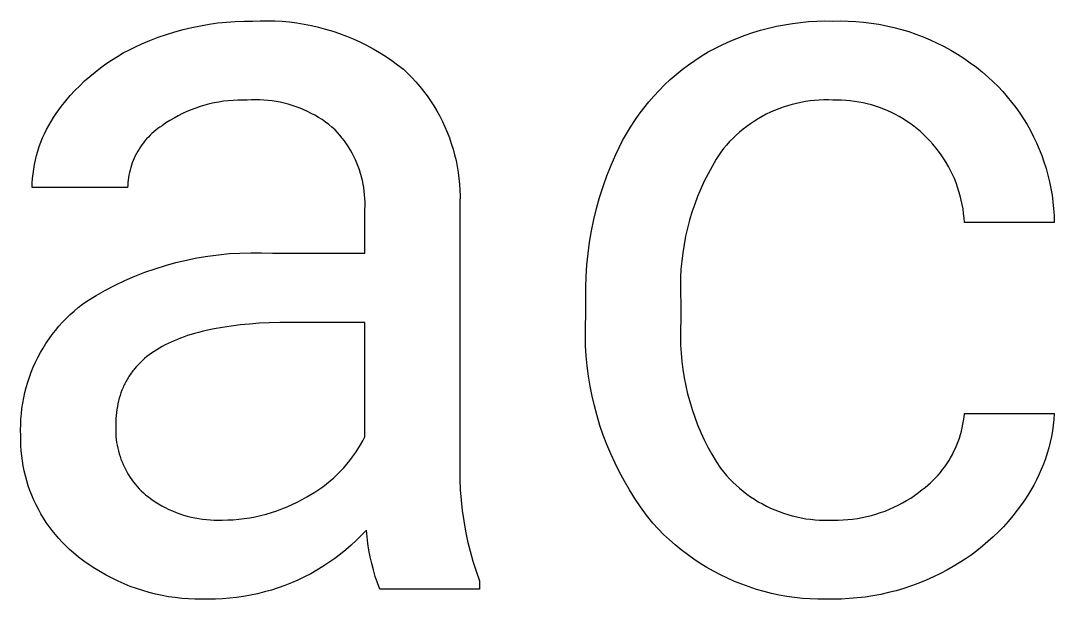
# Model space of a CAD drawing. Header units: millimetres. Extents: x -644 to 2279, y -276 to 1766.
# Drawn here: x 2187.31 to 2216.16, y -17.44 to -1.3 of the extents above; entities that cross this region are included whole.
import ezdxf

# ---------------------------------------------------------------- set-up
doc = ezdxf.new("R2010")
doc.units = ezdxf.units.MM
doc.header["$MEASUREMENT"] = 0
doc.layers.add('Domyślny', color=7, linetype='Continuous', true_color=0x000000)

msp = doc.modelspace()

# ---------------------------------------------------------------- linework, layer by layer
at = {"layer": 'Domyślny'}
for p, q in [((2192.088, -1.487), (2192.329, -1.438)), ((2192.329, -1.438), (2192.571, -1.396)), ((2192.571, -1.396), (2192.814, -1.362)), ((2192.814, -1.362), (2193.058, -1.337)), ((2193.058, -1.337), (2193.303, -1.32)), ((2193.303, -1.32), (2193.549, -1.31)), ((2193.549, -1.31), (2193.794, -1.309)), ((2193.794, -1.309), (2193.999, -1.3)), ((2193.999, -1.3), (2194.204, -1.299)), ((2194.204, -1.299), (2194.409, -1.304)), ((2194.409, -1.304), (2194.614, -1.316)), ((2194.614, -1.316), (2194.818, -1.334)), ((2194.818, -1.334), (2195.022, -1.36)), ((2195.022, -1.36), (2195.224, -1.393)), ((2195.224, -1.393), (2195.426, -1.432)), ((2195.426, -1.432), (2195.625, -1.478)), ((2208.404, -1.455), (2208.626, -1.411)), ((2208.626, -1.411), (2208.85, -1.375)), ((2208.85, -1.375), (2209.075, -1.347)), ((2209.075, -1.347), (2209.301, -1.326)), ((2209.301, -1.326), (2209.528, -1.313)), ((2209.528, -1.313), (2209.754, -1.307)), ((2209.754, -1.307), (2209.981, -1.309)), ((2209.981, -1.309), (2210.196, -1.305)), ((2210.196, -1.305), (2210.41, -1.309)), ((2210.41, -1.309), (2210.625, -1.321)), ((2210.625, -1.321), (2210.839, -1.339)), ((2210.839, -1.339), (2211.052, -1.365)), ((2211.052, -1.365), (2211.264, -1.399)), ((2211.264, -1.399), (2211.474, -1.439)), ((2211.474, -1.439), (2211.684, -1.487)), ((2191.146, -1.763), (2191.378, -1.683)), ((2191.378, -1.683), (2191.613, -1.61)), ((2191.613, -1.61), (2191.849, -1.544)), ((2191.849, -1.544), (2192.088, -1.487)), ((2195.625, -1.478), (2195.824, -1.531)), ((2195.824, -1.531), (2196.02, -1.59)), ((2196.02, -1.59), (2196.214, -1.656)), ((2196.214, -1.656), (2196.406, -1.728)), ((2196.406, -1.728), (2196.596, -1.807)), ((2207.319, -1.783), (2207.532, -1.703)), ((2207.532, -1.703), (2207.746, -1.63)), ((2207.746, -1.63), (2207.964, -1.564)), ((2207.964, -1.564), (2208.183, -1.506)), ((2208.183, -1.506), (2208.404, -1.455)), ((2211.684, -1.487), (2211.891, -1.542)), ((2211.891, -1.542), (2212.096, -1.605)), ((2212.096, -1.605), (2212.299, -1.674)), ((2212.299, -1.674), (2212.5, -1.75)), ((2190.517, -2.026), (2190.691, -1.948)), ((2190.691, -1.948), (2190.917, -1.852)), ((2190.917, -1.852), (2191.146, -1.763)), ((2196.596, -1.807), (2196.782, -1.891)), ((2196.782, -1.891), (2196.966, -1.983)), ((2196.966, -1.983), (2197.147, -2.08)), ((2206.7, -2.065), (2206.904, -1.964)), ((2206.904, -1.964), (2207.11, -1.87)), ((2207.11, -1.87), (2207.319, -1.783)), ((2212.5, -1.75), (2212.698, -1.833)), ((2212.698, -1.833), (2212.893, -1.923)), ((2212.893, -1.923), (2213.085, -2.02)), ((2189.85, -2.396), (2190.012, -2.295)), ((2190.012, -2.295), (2190.177, -2.2)), ((2190.177, -2.2), (2190.346, -2.11)), ((2190.346, -2.11), (2190.517, -2.026)), ((2197.147, -2.08), (2197.324, -2.183)), ((2197.324, -2.183), (2197.497, -2.292)), ((2197.497, -2.292), (2197.667, -2.407)), ((2206.124, -2.406), (2206.305, -2.287)), ((2206.305, -2.287), (2206.501, -2.172)), ((2206.501, -2.172), (2206.7, -2.065)), ((2213.085, -2.02), (2213.273, -2.123)), ((2213.273, -2.123), (2213.457, -2.232)), ((2213.457, -2.232), (2213.638, -2.348)), ((2189.537, -2.615), (2189.692, -2.503)), ((2189.692, -2.503), (2189.85, -2.396)), ((2197.667, -2.407), (2197.833, -2.528)), ((2197.833, -2.528), (2197.995, -2.654)), ((2205.774, -2.663), (2205.946, -2.531)), ((2205.946, -2.531), (2206.124, -2.406)), ((2213.638, -2.348), (2213.815, -2.47)), ((2213.815, -2.47), (2213.987, -2.598)), ((2189.097, -2.98), (2189.24, -2.854)), ((2189.24, -2.854), (2189.387, -2.732)), ((2189.387, -2.732), (2189.537, -2.615)), ((2197.995, -2.654), (2198.115, -2.768)), ((2198.115, -2.768), (2198.232, -2.886)), ((2205.442, -2.943), (2205.606, -2.8)), ((2205.606, -2.8), (2205.774, -2.663)), ((2213.987, -2.598), (2214.155, -2.732)), ((2214.155, -2.732), (2214.318, -2.871)), ((2214.318, -2.871), (2214.457, -3.002)), ((2188.826, -3.248), (2188.959, -3.112)), ((2188.959, -3.112), (2189.097, -2.98)), ((2198.232, -2.886), (2198.344, -3.008)), ((2198.344, -3.008), (2198.453, -3.134)), ((2198.453, -3.134), (2198.557, -3.264)), ((2205.13, -3.245), (2205.284, -3.091)), ((2205.284, -3.091), (2205.442, -2.943)), ((2214.457, -3.002), (2214.592, -3.137)), ((2214.592, -3.137), (2214.723, -3.276)), ((2188.573, -3.534), (2188.697, -3.389)), ((2188.697, -3.389), (2188.826, -3.248)), ((2198.557, -3.264), (2198.656, -3.397)), ((2198.656, -3.397), (2198.751, -3.533)), ((2204.84, -3.567), (2204.983, -3.403)), ((2204.983, -3.403), (2205.13, -3.245)), ((2214.723, -3.276), (2214.848, -3.42)), ((2214.848, -3.42), (2214.969, -3.568)), ((2188.375, -3.786), (2188.454, -3.683)), ((2188.454, -3.683), (2188.573, -3.534)), ((2192.199, -3.738), (2192.074, -3.785)), ((2192.325, -3.695), (2192.199, -3.738)), ((2192.452, -3.657), (2192.325, -3.695)), ((2192.581, -3.623), (2192.452, -3.657)), ((2192.711, -3.594), (2192.581, -3.623)), ((2192.842, -3.569), (2192.711, -3.594)), ((2192.973, -3.548), (2192.842, -3.569)), ((2193.105, -3.532), (2192.973, -3.548)), ((2193.238, -3.521), (2193.105, -3.532)), ((2193.371, -3.514), (2193.238, -3.521)), ((2193.504, -3.512), (2193.371, -3.514)), ((2193.637, -3.514), (2193.504, -3.512)), ((2193.752, -3.508), (2193.637, -3.514)), ((2193.868, -3.505), (2193.752, -3.508)), ((2193.983, -3.507), (2193.868, -3.505)), ((2194.099, -3.513), (2193.983, -3.507)), ((2194.214, -3.522), (2194.099, -3.513)), ((2194.328, -3.536), (2194.214, -3.522)), ((2194.443, -3.553), (2194.328, -3.536)), ((2194.556, -3.575), (2194.443, -3.553)), ((2194.669, -3.6), (2194.556, -3.575)), ((2194.78, -3.629), (2194.669, -3.6)), ((2194.891, -3.662), (2194.78, -3.629)), ((2195, -3.699), (2194.891, -3.662)), ((2195.109, -3.74), (2195, -3.699)), ((2195.215, -3.784), (2195.109, -3.74)), ((2198.751, -3.533), (2198.841, -3.672)), ((2198.841, -3.672), (2198.926, -3.815)), ((2204.572, -3.909), (2204.703, -3.736)), ((2204.703, -3.736), (2204.84, -3.567)), ((2208.593, -3.711), (2208.473, -3.755)), ((2208.715, -3.671), (2208.593, -3.711)), ((2208.839, -3.636), (2208.715, -3.671)), ((2208.963, -3.605), (2208.839, -3.636)), ((2209.088, -3.578), (2208.963, -3.605)), ((2209.215, -3.556), (2209.088, -3.578)), ((2209.342, -3.538), (2209.215, -3.556)), ((2209.469, -3.525), (2209.342, -3.538)), ((2209.597, -3.515), (2209.469, -3.525)), ((2209.725, -3.511), (2209.597, -3.515)), ((2209.853, -3.51), (2209.725, -3.511)), ((2209.981, -3.514), (2209.853, -3.51)), ((2210.102, -3.513), (2209.981, -3.514)), ((2210.223, -3.516), (2210.102, -3.513)), ((2210.343, -3.523), (2210.223, -3.516)), ((2210.463, -3.534), (2210.343, -3.523)), ((2210.583, -3.549), (2210.463, -3.534)), ((2210.702, -3.568), (2210.583, -3.549)), ((2210.821, -3.591), (2210.702, -3.568)), ((2210.938, -3.619), (2210.821, -3.591)), ((2211.055, -3.65), (2210.938, -3.619)), ((2211.171, -3.685), (2211.055, -3.65)), ((2211.285, -3.724), (2211.171, -3.685)), ((2211.398, -3.767), (2211.285, -3.724)), ((2214.969, -3.568), (2215.084, -3.72)), ((2215.084, -3.72), (2215.194, -3.876)), ((2188.159, -4.109), (2188.227, -3.999)), ((2188.227, -3.999), (2188.299, -3.891)), ((2188.299, -3.891), (2188.375, -3.786)), ((2191.594, -4.014), (2191.479, -4.082)), ((2191.711, -3.951), (2191.594, -4.014)), ((2191.83, -3.891), (2191.711, -3.951)), ((2191.951, -3.836), (2191.83, -3.891)), ((2192.074, -3.785), (2191.951, -3.836)), ((2195.32, -3.833), (2195.215, -3.784)), ((2195.423, -3.884), (2195.32, -3.833)), ((2195.525, -3.939), (2195.423, -3.884)), ((2195.624, -3.998), (2195.525, -3.939)), ((2195.722, -4.06), (2195.624, -3.998)), ((2198.926, -3.815), (2199.006, -3.96)), ((2199.006, -3.96), (2199.082, -4.108)), ((2204.448, -4.086), (2204.572, -3.909)), ((2207.897, -4.034), (2207.788, -4.101)), ((2208.008, -3.97), (2207.897, -4.034)), ((2208.121, -3.91), (2208.008, -3.97)), ((2208.237, -3.854), (2208.121, -3.91)), ((2208.354, -3.802), (2208.237, -3.854)), ((2208.473, -3.755), (2208.354, -3.802)), ((2211.509, -3.813), (2211.398, -3.767)), ((2211.619, -3.864), (2211.509, -3.813)), ((2211.727, -3.918), (2211.619, -3.864)), ((2211.833, -3.975), (2211.727, -3.918)), ((2211.937, -4.037), (2211.833, -3.975)), ((2212.038, -4.101), (2211.937, -4.037)), ((2215.194, -3.876), (2215.299, -4.036)), ((2215.299, -4.036), (2215.398, -4.199)), ((2188.034, -4.336), (2188.094, -4.221)), ((2188.094, -4.221), (2188.159, -4.109)), ((2191.141, -4.309), (2191.085, -4.353)), ((2191.198, -4.268), (2191.141, -4.309)), ((2191.257, -4.228), (2191.198, -4.268)), ((2191.367, -4.153), (2191.257, -4.228)), ((2191.479, -4.082), (2191.367, -4.153)), ((2195.817, -4.126), (2195.722, -4.06)), ((2195.91, -4.194), (2195.817, -4.126)), ((2196, -4.266), (2195.91, -4.194)), ((2196.088, -4.341), (2196, -4.266)), ((2199.082, -4.108), (2199.152, -4.259)), ((2199.152, -4.259), (2199.217, -4.411)), ((2204.216, -4.453), (2204.329, -4.268)), ((2204.329, -4.268), (2204.448, -4.086)), ((2207.476, -4.326), (2207.377, -4.408)), ((2207.577, -4.248), (2207.476, -4.326)), ((2207.681, -4.173), (2207.577, -4.248)), ((2207.788, -4.101), (2207.681, -4.173)), ((2212.138, -4.17), (2212.038, -4.101)), ((2212.235, -4.241), (2212.138, -4.17)), ((2212.33, -4.316), (2212.235, -4.241)), ((2212.422, -4.394), (2212.33, -4.316)), ((2215.398, -4.199), (2215.492, -4.366)), ((2187.876, -4.691), (2187.925, -4.571)), ((2187.925, -4.571), (2187.977, -4.452)), ((2187.977, -4.452), (2188.034, -4.336)), ((2190.827, -4.597), (2190.781, -4.651)), ((2190.876, -4.545), (2190.827, -4.597)), ((2190.925, -4.494), (2190.876, -4.545)), ((2190.977, -4.445), (2190.925, -4.494)), ((2191.03, -4.398), (2190.977, -4.445)), ((2191.085, -4.353), (2191.03, -4.398)), ((2196.157, -4.416), (2196.088, -4.341)), ((2196.224, -4.493), (2196.157, -4.416)), ((2196.288, -4.572), (2196.224, -4.493)), ((2196.349, -4.653), (2196.288, -4.572)), ((2199.217, -4.411), (2199.277, -4.566)), ((2199.277, -4.566), (2199.331, -4.723)), ((2204.11, -4.643), (2204.216, -4.453)), ((2207.189, -4.582), (2207.099, -4.673)), ((2207.281, -4.493), (2207.189, -4.582)), ((2207.377, -4.408), (2207.281, -4.493)), ((2212.512, -4.475), (2212.422, -4.394)), ((2212.602, -4.563), (2212.512, -4.475)), ((2212.69, -4.653), (2212.602, -4.563)), ((2215.492, -4.366), (2215.579, -4.535)), ((2215.579, -4.535), (2215.661, -4.708)), ((2187.792, -4.936), (2187.832, -4.813)), ((2187.832, -4.813), (2187.876, -4.691)), ((2190.615, -4.881), (2190.579, -4.942)), ((2190.654, -4.821), (2190.615, -4.881)), ((2190.694, -4.763), (2190.654, -4.821)), ((2190.737, -4.706), (2190.694, -4.763)), ((2190.781, -4.651), (2190.737, -4.706)), ((2196.407, -4.736), (2196.349, -4.653)), ((2196.463, -4.821), (2196.407, -4.736)), ((2196.516, -4.908), (2196.463, -4.821)), ((2199.331, -4.723), (2199.38, -4.881)), ((2199.38, -4.881), (2199.424, -5.042)), ((2203.918, -5.032), (2204.011, -4.835)), ((2204.011, -4.835), (2204.11, -4.643)), ((2206.93, -4.865), (2206.85, -4.966)), ((2207.013, -4.768), (2206.93, -4.865)), ((2207.099, -4.673), (2207.013, -4.768)), ((2212.774, -4.747), (2212.69, -4.653)), ((2212.855, -4.844), (2212.774, -4.747)), ((2212.932, -4.943), (2212.855, -4.844)), ((2215.661, -4.708), (2215.737, -4.883)), ((2215.737, -4.883), (2215.807, -5.061)), ((2187.698, -5.313), (2187.725, -5.186)), ((2187.725, -5.186), (2187.757, -5.061)), ((2187.757, -5.061), (2187.792, -4.936)), ((2190.481, -5.131), (2190.453, -5.196)), ((2190.512, -5.067), (2190.481, -5.131)), ((2190.544, -5.004), (2190.512, -5.067)), ((2190.579, -4.942), (2190.544, -5.004)), ((2196.565, -4.997), (2196.516, -4.908)), ((2196.612, -5.087), (2196.565, -4.997)), ((2196.655, -5.179), (2196.612, -5.087)), ((2196.696, -5.272), (2196.655, -5.179)), ((2199.424, -5.042), (2199.462, -5.203)), ((2203.791, -5.325), (2203.918, -5.032)), ((2206.725, -5.162), (2206.607, -5.363)), ((2206.85, -4.966), (2206.725, -5.162)), ((2213.006, -5.045), (2212.932, -4.943)), ((2213.076, -5.15), (2213.006, -5.045)), ((2213.143, -5.257), (2213.076, -5.15)), ((2215.807, -5.061), (2215.871, -5.241)), ((2187.658, -5.569), (2187.676, -5.441)), ((2187.676, -5.441), (2187.698, -5.313)), ((2190.364, -5.465), (2190.347, -5.534)), ((2190.383, -5.397), (2190.364, -5.465)), ((2190.404, -5.329), (2190.383, -5.397)), ((2190.428, -5.262), (2190.404, -5.329)), ((2190.453, -5.196), (2190.428, -5.262)), ((2196.733, -5.367), (2196.696, -5.272)), ((2196.767, -5.463), (2196.733, -5.367)), ((2196.798, -5.559), (2196.767, -5.463)), ((2199.462, -5.203), (2199.495, -5.366)), ((2199.495, -5.366), (2199.522, -5.53)), ((2203.674, -5.623), (2203.791, -5.325)), ((2206.607, -5.363), (2206.496, -5.567)), ((2213.206, -5.366), (2213.143, -5.257)), ((2213.265, -5.477), (2213.206, -5.366)), ((2213.32, -5.591), (2213.265, -5.477)), ((2215.871, -5.241), (2215.929, -5.423)), ((2215.929, -5.423), (2215.98, -5.607)), ((2187.635, -5.827), (2187.644, -5.698)), ((2187.644, -5.698), (2187.658, -5.569)), ((2190.311, -5.744), (2190.304, -5.815)), ((2190.321, -5.674), (2190.311, -5.744)), ((2190.333, -5.604), (2190.321, -5.674)), ((2190.347, -5.534), (2190.333, -5.604)), ((2196.825, -5.657), (2196.798, -5.559)), ((2196.849, -5.756), (2196.825, -5.657)), ((2196.87, -5.856), (2196.849, -5.756)), ((2199.522, -5.53), (2199.543, -5.694)), ((2199.543, -5.694), (2199.559, -5.86)), ((2203.567, -5.924), (2203.674, -5.623)), ((2206.496, -5.567), (2206.392, -5.775)), ((2213.371, -5.706), (2213.32, -5.591)), ((2213.418, -5.823), (2213.371, -5.706)), ((2215.98, -5.607), (2216.025, -5.792)), ((2187.63, -5.957), (2187.635, -5.827)), ((2190.297, -5.957), (2187.63, -5.957)), ((2190.299, -5.886), (2190.297, -5.957)), ((2190.304, -5.815), (2190.299, -5.886)), ((2196.887, -5.956), (2196.87, -5.856)), ((2196.901, -6.057), (2196.887, -5.956)), ((2196.912, -6.158), (2196.901, -6.057)), ((2199.559, -5.86), (2199.569, -6.025)), ((2199.569, -6.025), (2199.574, -6.191)), ((2203.471, -6.23), (2203.567, -5.924)), ((2206.295, -5.987), (2206.205, -6.202)), ((2206.392, -5.775), (2206.295, -5.987)), ((2213.461, -5.941), (2213.418, -5.823)), ((2213.499, -6.061), (2213.461, -5.941)), ((2216.025, -5.792), (2216.064, -5.979)), ((2216.064, -5.979), (2216.096, -6.167)), ((2196.919, -6.259), (2196.912, -6.158)), ((2196.922, -6.361), (2196.919, -6.259)), ((2199.574, -6.191), (2199.573, -6.357)), ((2203.385, -6.538), (2203.471, -6.23)), ((2206.205, -6.202), (2206.123, -6.419)), ((2213.534, -6.182), (2213.499, -6.061)), ((2213.564, -6.305), (2213.534, -6.182)), ((2213.59, -6.428), (2213.564, -6.305)), ((2216.096, -6.167), (2216.122, -6.357)), ((2196.919, -6.564), (2196.923, -6.462)), ((2196.919, -7.787), (2196.919, -6.564)), ((2196.923, -6.462), (2196.922, -6.361)), ((2199.573, -6.357), (2199.573, -13.52)), ((2203.31, -6.848), (2203.385, -6.538)), ((2206.123, -6.419), (2206.048, -6.64)), ((2213.612, -6.552), (2213.59, -6.428)), ((2213.629, -6.677), (2213.612, -6.552)), ((2216.122, -6.357), (2216.141, -6.547)), ((2216.141, -6.547), (2216.154, -6.737)), ((2203.246, -7.162), (2203.31, -6.848)), ((2205.981, -6.862), (2205.921, -7.087)), ((2206.048, -6.64), (2205.981, -6.862)), ((2213.642, -6.802), (2213.629, -6.677)), ((2213.651, -6.928), (2213.642, -6.802)), ((2216.154, -6.737), (2216.16, -6.928)), ((2203.192, -7.477), (2203.246, -7.162)), ((2205.921, -7.087), (2205.87, -7.314)), ((2216.16, -6.928), (2213.651, -6.928)), ((2203.149, -7.794), (2203.192, -7.477)), ((2205.87, -7.314), (2205.826, -7.543)), ((2193.132, -7.798), (2193.433, -7.78)), ((2193.433, -7.78), (2193.735, -7.772)), ((2193.735, -7.772), (2194.037, -7.774)), ((2194.037, -7.774), (2194.339, -7.787)), ((2194.339, -7.787), (2196.919, -7.787)), ((2205.789, -7.773), (2205.761, -8.004)), ((2205.826, -7.543), (2205.789, -7.773)), ((2191.352, -8.127), (2191.643, -8.047)), ((2191.643, -8.047), (2191.937, -7.976)), ((2191.937, -7.976), (2192.233, -7.916)), ((2192.233, -7.916), (2192.531, -7.867)), ((2192.531, -7.867), (2192.831, -7.827)), ((2192.831, -7.827), (2193.132, -7.798)), ((2203.116, -8.112), (2203.149, -7.794)), ((2205.761, -8.004), (2205.741, -8.235)), ((2190.497, -8.428), (2190.779, -8.318)), ((2190.779, -8.318), (2191.064, -8.218)), ((2191.064, -8.218), (2191.352, -8.127)), ((2203.095, -8.431), (2203.116, -8.112)), ((2205.741, -8.235), (2205.728, -8.468)), ((2189.947, -8.677), (2190.22, -8.548)), ((2190.22, -8.548), (2190.497, -8.428)), ((2203.085, -8.751), (2203.095, -8.431)), ((2205.728, -8.468), (2205.724, -8.7)), ((2189.415, -8.964), (2189.679, -8.816)), ((2189.679, -8.816), (2189.947, -8.677)), ((2203.085, -9.071), (2203.085, -8.751)), ((2205.724, -8.7), (2205.727, -8.933)), ((2205.727, -8.933), (2205.739, -9.166)), ((2188.918, -9.303), (2189.036, -9.21)), ((2189.036, -9.21), (2189.157, -9.121)), ((2189.157, -9.121), (2189.415, -8.964)), ((2203.085, -9.517), (2203.085, -9.071)), ((2205.739, -9.166), (2205.739, -9.665)), ((2188.584, -9.605), (2188.692, -9.5)), ((2188.692, -9.5), (2188.804, -9.4)), ((2188.804, -9.4), (2188.918, -9.303)), ((2203.074, -9.8), (2203.085, -9.517)), ((2188.38, -9.824), (2188.48, -9.713)), ((2188.48, -9.713), (2188.584, -9.605)), ((2193.437, -9.787), (2193.185, -9.817)), ((2193.699, -9.762), (2193.437, -9.787)), ((2193.97, -9.742), (2193.699, -9.762)), ((2194.251, -9.728), (2193.97, -9.742)), ((2194.541, -9.72), (2194.251, -9.728)), ((2194.841, -9.717), (2194.541, -9.72)), ((2196.919, -9.717), (2194.841, -9.717)), ((2196.919, -12.904), (2196.919, -9.717)), ((2203.072, -10.083), (2203.074, -9.8)), ((2205.739, -9.665), (2205.728, -9.893)), ((2188.103, -10.179), (2188.191, -10.058)), ((2188.191, -10.058), (2188.283, -9.939)), ((2188.283, -9.939), (2188.38, -9.824)), ((2191.967, -10.086), (2191.871, -10.119)), ((2192.066, -10.055), (2191.967, -10.086)), ((2192.167, -10.025), (2192.066, -10.055)), ((2192.271, -9.996), (2192.167, -10.025)), ((2192.377, -9.969), (2192.271, -9.996)), ((2192.485, -9.943), (2192.377, -9.969)), ((2192.709, -9.896), (2192.485, -9.943)), ((2192.942, -9.854), (2192.709, -9.896)), ((2193.185, -9.817), (2192.942, -9.854)), ((2203.08, -10.366), (2203.072, -10.083)), ((2205.728, -9.893), (2205.725, -10.122)), ((2187.939, -10.431), (2188.019, -10.303)), ((2188.019, -10.303), (2188.103, -10.179)), ((2191.343, -10.345), (2191.263, -10.387)), ((2191.425, -10.304), (2191.343, -10.345)), ((2191.509, -10.264), (2191.425, -10.304)), ((2191.596, -10.226), (2191.509, -10.264)), ((2191.685, -10.189), (2191.596, -10.226)), ((2191.777, -10.153), (2191.685, -10.189)), ((2191.871, -10.119), (2191.777, -10.153)), ((2203.097, -10.649), (2203.08, -10.366)), ((2205.725, -10.122), (2205.73, -10.35)), ((2205.73, -10.35), (2205.743, -10.578)), ((2187.793, -10.693), (2187.864, -10.56)), ((2187.864, -10.56), (2187.939, -10.431)), ((2190.835, -10.672), (2190.772, -10.724)), ((2190.9, -10.621), (2190.835, -10.672)), ((2190.968, -10.572), (2190.9, -10.621)), ((2191.038, -10.524), (2190.968, -10.572)), ((2191.111, -10.477), (2191.038, -10.524)), ((2191.186, -10.431), (2191.111, -10.477)), ((2191.263, -10.387), (2191.186, -10.431)), ((2203.124, -10.931), (2203.097, -10.649)), ((2205.743, -10.578), (2205.764, -10.806)), ((2187.665, -10.964), (2187.727, -10.827)), ((2187.727, -10.827), (2187.793, -10.693)), ((2190.543, -10.948), (2190.492, -11.007)), ((2190.597, -10.89), (2190.543, -10.948)), ((2190.653, -10.833), (2190.597, -10.89)), ((2190.711, -10.778), (2190.653, -10.833)), ((2190.772, -10.724), (2190.711, -10.778)), ((2203.16, -11.212), (2203.124, -10.931)), ((2205.764, -10.806), (2205.792, -11.033)), ((2187.509, -11.387), (2187.556, -11.244)), ((2187.556, -11.244), (2187.608, -11.103)), ((2187.608, -11.103), (2187.665, -10.964)), ((2190.332, -11.226), (2190.311, -11.258)), ((2190.353, -11.193), (2190.332, -11.226)), ((2190.374, -11.161), (2190.353, -11.193)), ((2190.397, -11.13), (2190.374, -11.161)), ((2190.42, -11.099), (2190.397, -11.13)), ((2190.443, -11.068), (2190.42, -11.099)), ((2190.467, -11.037), (2190.443, -11.068)), ((2190.492, -11.007), (2190.467, -11.037)), ((2203.206, -11.492), (2203.16, -11.212)), ((2205.792, -11.033), (2205.828, -11.258)), ((2187.43, -11.676), (2187.467, -11.531)), ((2187.467, -11.531), (2187.509, -11.387)), ((2190.168, -11.532), (2190.153, -11.567)), ((2190.184, -11.496), (2190.168, -11.532)), ((2190.2, -11.461), (2190.184, -11.496)), ((2190.217, -11.427), (2190.2, -11.461)), ((2190.235, -11.392), (2190.217, -11.427)), ((2190.253, -11.358), (2190.235, -11.392)), ((2190.272, -11.325), (2190.253, -11.358)), ((2190.291, -11.291), (2190.272, -11.325)), ((2190.311, -11.258), (2190.291, -11.291)), ((2203.26, -11.77), (2203.206, -11.492)), ((2205.828, -11.258), (2205.872, -11.483)), ((2205.872, -11.483), (2205.924, -11.705)), ((2187.371, -11.97), (2187.398, -11.823)), ((2187.398, -11.823), (2187.43, -11.676)), ((2190.064, -11.828), (2190.043, -11.905)), ((2190.086, -11.752), (2190.064, -11.828)), ((2190.111, -11.677), (2190.086, -11.752)), ((2190.138, -11.604), (2190.111, -11.677)), ((2190.153, -11.567), (2190.138, -11.604)), ((2203.325, -12.046), (2203.26, -11.77)), ((2205.924, -11.705), (2205.983, -11.926)), ((2187.349, -12.119), (2187.371, -11.97)), ((2190.01, -12.064), (2189.997, -12.146)), ((2190.025, -11.984), (2190.01, -12.064)), ((2190.043, -11.905), (2190.025, -11.984)), ((2203.398, -12.319), (2203.325, -12.046)), ((2205.983, -11.926), (2206.05, -12.144)), ((2187.32, -12.418), (2187.332, -12.268)), ((2187.332, -12.268), (2187.349, -12.119)), ((2189.972, -12.399), (2189.968, -12.486)), ((2189.978, -12.313), (2189.972, -12.399)), ((2189.986, -12.229), (2189.978, -12.313)), ((2189.997, -12.146), (2189.986, -12.229)), ((2203.48, -12.59), (2203.398, -12.319)), ((2206.05, -12.144), (2206.124, -12.361)), ((2206.124, -12.361), (2206.205, -12.574)), ((2213.627, -12.459), (2213.641, -12.36)), ((2213.641, -12.36), (2213.651, -12.26)), ((2213.651, -12.26), (2216.16, -12.26)), ((2216.16, -12.26), (2216.147, -12.421)), ((2187.312, -12.718), (2187.314, -12.568)), ((2187.314, -12.568), (2187.32, -12.418)), ((2189.967, -12.575), (2189.964, -12.656)), ((2189.964, -12.656), (2189.964, -12.738)), ((2189.968, -12.486), (2189.967, -12.575)), ((2203.572, -12.859), (2203.48, -12.59)), ((2206.205, -12.574), (2206.294, -12.785)), ((2213.567, -12.752), (2213.59, -12.655)), ((2213.59, -12.655), (2213.61, -12.557)), ((2213.61, -12.557), (2213.627, -12.459)), ((2216.129, -12.581), (2216.106, -12.74)), ((2216.147, -12.421), (2216.129, -12.581)), ((2187.316, -12.868), (2187.312, -12.718)), ((2187.315, -13.01), (2187.316, -12.868)), ((2189.964, -12.738), (2189.967, -12.819)), ((2189.967, -12.819), (2189.972, -12.9)), ((2189.972, -12.9), (2189.98, -12.981)), ((2189.98, -12.981), (2189.991, -13.062)), ((2196.858, -13.021), (2196.919, -12.904)), ((2203.672, -13.124), (2203.572, -12.859)), ((2206.294, -12.785), (2206.39, -12.992)), ((2213.477, -13.038), (2213.51, -12.944)), ((2213.51, -12.944), (2213.54, -12.848)), ((2213.54, -12.848), (2213.567, -12.752)), ((2216.077, -12.898), (2216.043, -13.055)), ((2216.106, -12.74), (2216.077, -12.898)), ((2187.319, -13.153), (2187.315, -13.01)), ((2187.328, -13.296), (2187.319, -13.153)), ((2189.991, -13.062), (2190.005, -13.142)), ((2190.005, -13.142), (2190.021, -13.222)), ((2190.021, -13.222), (2190.04, -13.301)), ((2196.653, -13.358), (2196.725, -13.248)), ((2196.725, -13.248), (2196.794, -13.136)), ((2196.794, -13.136), (2196.858, -13.021)), ((2203.782, -13.385), (2203.672, -13.124)), ((2206.39, -12.992), (2206.493, -13.196)), ((2206.493, -13.196), (2206.602, -13.396)), ((2213.359, -13.313), (2213.402, -13.223)), ((2213.402, -13.223), (2213.441, -13.131)), ((2213.441, -13.131), (2213.477, -13.038)), ((2216.004, -13.211), (2215.96, -13.366)), ((2216.043, -13.055), (2216.004, -13.211)), ((2187.342, -13.438), (2187.328, -13.296)), ((2187.36, -13.579), (2187.342, -13.438)), ((2190.04, -13.301), (2190.061, -13.379)), ((2190.061, -13.379), (2190.086, -13.457)), ((2190.086, -13.457), (2190.112, -13.534)), ((2190.112, -13.534), (2190.142, -13.609)), ((2196.497, -13.57), (2196.577, -13.466)), ((2196.577, -13.466), (2196.653, -13.358)), ((2199.573, -13.52), (2199.566, -13.81)), ((2203.9, -13.643), (2203.782, -13.385)), ((2206.602, -13.396), (2206.719, -13.593)), ((2213.214, -13.576), (2213.265, -13.49)), ((2213.265, -13.49), (2213.314, -13.402)), ((2213.314, -13.402), (2213.359, -13.313)), ((2215.91, -13.519), (2215.855, -13.67)), ((2215.96, -13.366), (2215.91, -13.519)), ((2187.384, -13.72), (2187.36, -13.579)), ((2187.412, -13.86), (2187.384, -13.72)), ((2190.142, -13.609), (2190.174, -13.684)), ((2190.174, -13.684), (2190.208, -13.758)), ((2190.208, -13.758), (2190.245, -13.831)), ((2190.245, -13.831), (2190.284, -13.902)), ((2196.238, -13.868), (2196.328, -13.772)), ((2196.328, -13.772), (2196.414, -13.672)), ((2196.414, -13.672), (2196.497, -13.57)), ((2199.566, -13.81), (2199.569, -14.099)), ((2204.026, -13.896), (2203.9, -13.643)), ((2206.719, -13.593), (2206.842, -13.785)), ((2206.842, -13.785), (2206.923, -13.886)), ((2212.981, -13.9), (2213.043, -13.822)), ((2213.043, -13.822), (2213.103, -13.742)), ((2213.103, -13.742), (2213.16, -13.659)), ((2213.16, -13.659), (2213.214, -13.576)), ((2215.796, -13.819), (2215.731, -13.967)), ((2215.855, -13.67), (2215.796, -13.819)), ((2187.445, -13.999), (2187.412, -13.86)), ((2187.483, -14.136), (2187.445, -13.999)), ((2190.284, -13.902), (2190.326, -13.972)), ((2190.326, -13.972), (2190.37, -14.04)), ((2190.37, -14.04), (2190.416, -14.107)), ((2190.416, -14.107), (2190.464, -14.172)), ((2195.95, -14.138), (2196.049, -14.051)), ((2196.049, -14.051), (2196.145, -13.961)), ((2196.145, -13.961), (2196.238, -13.868)), ((2199.569, -14.099), (2199.581, -14.389)), ((2204.161, -14.145), (2204.026, -13.896)), ((2206.923, -13.886), (2207.007, -13.984)), ((2207.007, -13.984), (2207.094, -14.078)), ((2207.094, -14.078), (2207.185, -14.17)), ((2212.706, -14.19), (2212.779, -14.121)), ((2212.779, -14.121), (2212.848, -14.049)), ((2212.848, -14.049), (2212.916, -13.976)), ((2212.916, -13.976), (2212.981, -13.9)), ((2215.661, -14.112), (2215.587, -14.254)), ((2215.731, -13.967), (2215.661, -14.112)), ((2187.525, -14.273), (2187.483, -14.136)), ((2187.572, -14.407), (2187.525, -14.273)), ((2187.624, -14.54), (2187.572, -14.407)), ((2190.464, -14.172), (2190.515, -14.236)), ((2190.515, -14.236), (2190.568, -14.298)), ((2190.568, -14.298), (2190.622, -14.358)), ((2190.622, -14.358), (2190.679, -14.417)), ((2190.679, -14.417), (2190.738, -14.473)), ((2195.526, -14.45), (2195.636, -14.378)), ((2195.636, -14.378), (2195.743, -14.301)), ((2195.743, -14.301), (2195.848, -14.221)), ((2195.848, -14.221), (2195.95, -14.138)), ((2199.581, -14.389), (2199.603, -14.677)), ((2204.304, -14.39), (2204.161, -14.145)), ((2204.456, -14.629), (2204.304, -14.39)), ((2207.185, -14.17), (2207.278, -14.259)), ((2207.278, -14.259), (2207.375, -14.344)), ((2207.375, -14.344), (2207.474, -14.426)), ((2212.371, -14.464), (2212.476, -14.382)), ((2212.476, -14.382), (2212.555, -14.32)), ((2212.555, -14.32), (2212.632, -14.256)), ((2212.632, -14.256), (2212.706, -14.19)), ((2215.508, -14.394), (2215.424, -14.532)), ((2215.587, -14.254), (2215.508, -14.394)), ((2187.68, -14.672), (2187.624, -14.54)), ((2187.741, -14.801), (2187.68, -14.672)), ((2190.738, -14.473), (2190.798, -14.527)), ((2190.798, -14.527), (2190.885, -14.594)), ((2190.885, -14.594), (2190.974, -14.658)), ((2190.974, -14.658), (2191.064, -14.72)), ((2195.028, -14.733), (2195.165, -14.661)), ((2195.165, -14.661), (2195.3, -14.584)), ((2195.3, -14.584), (2195.414, -14.519)), ((2195.414, -14.519), (2195.526, -14.45)), ((2199.603, -14.677), (2199.635, -14.965)), ((2204.615, -14.863), (2204.456, -14.629)), ((2207.474, -14.426), (2207.577, -14.504)), ((2207.577, -14.504), (2207.681, -14.579)), ((2207.681, -14.579), (2207.789, -14.65)), ((2207.789, -14.65), (2207.899, -14.718)), ((2211.921, -14.753), (2212.037, -14.687)), ((2212.037, -14.687), (2212.151, -14.616)), ((2212.151, -14.616), (2212.262, -14.542)), ((2212.262, -14.542), (2212.371, -14.464)), ((2215.335, -14.666), (2215.243, -14.797)), ((2215.424, -14.532), (2215.335, -14.666)), ((2187.806, -14.928), (2187.741, -14.801)), ((2187.875, -15.053), (2187.806, -14.928)), ((2191.064, -14.72), (2191.157, -14.777)), ((2191.157, -14.777), (2191.252, -14.832)), ((2191.252, -14.832), (2191.349, -14.884)), ((2191.349, -14.884), (2191.447, -14.932)), ((2191.447, -14.932), (2191.547, -14.976)), ((2191.547, -14.976), (2191.648, -15.018)), ((2194.309, -15.022), (2194.457, -14.974)), ((2194.457, -14.974), (2194.602, -14.921)), ((2194.602, -14.921), (2194.746, -14.863)), ((2194.746, -14.863), (2194.888, -14.8)), ((2194.888, -14.8), (2195.028, -14.733)), ((2199.635, -14.965), (2199.676, -15.252)), ((2204.782, -15.092), (2204.615, -14.863)), ((2207.899, -14.718), (2208.011, -14.781)), ((2208.011, -14.781), (2208.125, -14.841)), ((2208.125, -14.841), (2208.241, -14.896)), ((2208.241, -14.896), (2208.359, -14.948)), ((2208.359, -14.948), (2208.479, -14.996)), ((2208.479, -14.996), (2208.6, -15.039)), ((2211.311, -15.023), (2211.436, -14.978)), ((2211.436, -14.978), (2211.561, -14.928)), ((2211.561, -14.928), (2211.683, -14.874)), ((2211.683, -14.874), (2211.803, -14.816)), ((2211.803, -14.816), (2211.921, -14.753)), ((2215.124, -14.958), (2215.001, -15.115)), ((2215.243, -14.797), (2215.124, -14.958)), ((2187.949, -15.175), (2187.875, -15.053)), ((2188.026, -15.295), (2187.949, -15.175)), ((2191.648, -15.018), (2191.751, -15.055)), ((2191.751, -15.055), (2191.855, -15.09)), ((2191.855, -15.09), (2191.96, -15.12)), ((2191.96, -15.12), (2192.066, -15.147)), ((2192.066, -15.147), (2192.173, -15.171)), ((2192.173, -15.171), (2192.281, -15.19)), ((2192.281, -15.19), (2192.389, -15.206)), ((2192.389, -15.206), (2192.498, -15.219)), ((2192.498, -15.219), (2192.607, -15.227)), ((2192.607, -15.227), (2192.716, -15.232)), ((2192.716, -15.232), (2192.825, -15.233)), ((2192.825, -15.233), (2192.935, -15.23)), ((2192.935, -15.23), (2193.09, -15.228)), ((2193.09, -15.228), (2193.245, -15.22)), ((2193.245, -15.22), (2193.399, -15.207)), ((2193.399, -15.207), (2193.553, -15.189)), ((2193.553, -15.189), (2193.707, -15.166)), ((2193.707, -15.166), (2193.859, -15.138)), ((2193.859, -15.138), (2194.01, -15.104)), ((2194.01, -15.104), (2194.161, -15.066)), ((2194.161, -15.066), (2194.309, -15.022)), ((2199.676, -15.252), (2199.726, -15.537)), ((2204.957, -15.315), (2204.782, -15.092)), ((2208.6, -15.039), (2208.723, -15.078)), ((2208.723, -15.078), (2208.847, -15.113)), ((2208.847, -15.113), (2208.972, -15.144)), ((2208.972, -15.144), (2209.098, -15.17)), ((2209.098, -15.17), (2209.225, -15.192)), ((2209.225, -15.192), (2209.353, -15.209)), ((2209.353, -15.209), (2209.481, -15.222)), ((2209.481, -15.222), (2209.61, -15.231)), ((2209.61, -15.231), (2209.739, -15.235)), ((2209.739, -15.235), (2209.868, -15.235)), ((2209.868, -15.235), (2209.996, -15.23)), ((2209.996, -15.23), (2210.13, -15.23)), ((2210.13, -15.23), (2210.264, -15.226)), ((2210.264, -15.226), (2210.397, -15.216)), ((2210.397, -15.216), (2210.53, -15.203)), ((2210.53, -15.203), (2210.663, -15.184)), ((2210.663, -15.184), (2210.794, -15.161)), ((2210.794, -15.161), (2210.925, -15.133)), ((2210.925, -15.133), (2211.055, -15.101)), ((2211.055, -15.101), (2211.183, -15.065)), ((2211.183, -15.065), (2211.311, -15.023)), ((2214.872, -15.268), (2214.738, -15.416)), ((2215.001, -15.115), (2214.872, -15.268)), ((2188.108, -15.412), (2188.026, -15.295)), ((2188.194, -15.526), (2188.108, -15.412)), ((2188.283, -15.637), (2188.194, -15.526)), ((2196.962, -15.51), (2196.826, -15.655)), ((2196.979, -15.698), (2196.962, -15.51)), ((2199.726, -15.537), (2199.786, -15.82)), ((2205.104, -15.475), (2204.957, -15.315)), ((2205.257, -15.629), (2205.104, -15.475)), ((2214.6, -15.56), (2214.456, -15.699)), ((2214.738, -15.416), (2214.6, -15.56)), ((2188.376, -15.745), (2188.283, -15.637)), ((2188.473, -15.85), (2188.376, -15.745)), ((2188.574, -15.951), (2188.473, -15.85)), ((2196.685, -15.794), (2196.54, -15.929)), ((2196.826, -15.655), (2196.685, -15.794)), ((2197.002, -15.885), (2196.979, -15.698)), ((2199.786, -15.82), (2199.855, -16.102)), ((2205.416, -15.778), (2205.257, -15.629)), ((2205.579, -15.922), (2205.416, -15.778)), ((2214.309, -15.833), (2214.156, -15.962)), ((2214.456, -15.699), (2214.309, -15.833)), ((2188.678, -16.049), (2188.574, -15.951)), ((2188.785, -16.143), (2188.678, -16.049)), ((2188.928, -16.261), (2188.785, -16.143)), ((2196.39, -16.059), (2196.235, -16.184)), ((2196.54, -15.929), (2196.39, -16.059)), ((2197.032, -16.072), (2197.002, -15.885)), ((2197.067, -16.257), (2197.032, -16.072)), ((2199.855, -16.102), (2199.933, -16.38)), ((2205.747, -16.06), (2205.579, -15.922)), ((2205.919, -16.192), (2205.747, -16.06)), ((2214, -16.087), (2213.84, -16.206)), ((2214.156, -15.962), (2214, -16.087)), ((2189.075, -16.373), (2188.928, -16.261)), ((2189.226, -16.48), (2189.075, -16.373)), ((2195.914, -16.417), (2195.748, -16.526)), ((2196.077, -16.303), (2195.914, -16.417)), ((2196.235, -16.184), (2196.077, -16.303)), ((2197.109, -16.441), (2197.067, -16.257)), ((2197.156, -16.623), (2197.109, -16.441)), ((2199.933, -16.38), (2200.021, -16.657)), ((2206.096, -16.318), (2205.919, -16.192)), ((2206.277, -16.438), (2206.096, -16.318)), ((2206.462, -16.552), (2206.277, -16.438)), ((2213.508, -16.428), (2213.337, -16.53)), ((2213.676, -16.32), (2213.508, -16.428)), ((2213.84, -16.206), (2213.676, -16.32)), ((2189.38, -16.582), (2189.226, -16.48)), ((2189.538, -16.679), (2189.38, -16.582)), ((2189.699, -16.77), (2189.538, -16.679)), ((2195.406, -16.726), (2195.23, -16.818)), ((2195.579, -16.629), (2195.406, -16.726)), ((2195.748, -16.526), (2195.579, -16.629)), ((2197.21, -16.804), (2197.156, -16.623)), ((2200.021, -16.657), (2200.117, -16.93)), ((2206.651, -16.659), (2206.462, -16.552)), ((2206.843, -16.76), (2206.651, -16.659)), ((2212.985, -16.719), (2212.786, -16.816)), ((2213.162, -16.627), (2212.985, -16.719)), ((2213.337, -16.53), (2213.162, -16.627)), ((2189.863, -16.856), (2189.699, -16.77)), ((2190.03, -16.936), (2189.863, -16.856)), ((2190.199, -17.011), (2190.03, -16.936)), ((2190.371, -17.08), (2190.199, -17.011)), ((2194.869, -16.982), (2194.684, -17.055)), ((2195.051, -16.903), (2194.869, -16.982)), ((2195.23, -16.818), (2195.051, -16.903)), ((2197.269, -16.983), (2197.21, -16.804)), ((2197.335, -17.16), (2197.269, -16.983)), ((2200.117, -16.93), (2200.117, -17.16)), ((2207.039, -16.855), (2206.843, -16.76)), ((2207.238, -16.942), (2207.039, -16.855)), ((2207.44, -17.023), (2207.238, -16.942)), ((2212.379, -16.991), (2212.171, -17.068)), ((2212.584, -16.907), (2212.379, -16.991)), ((2212.786, -16.816), (2212.584, -16.907)), ((2190.545, -17.143), (2190.371, -17.08)), ((2190.721, -17.2), (2190.545, -17.143)), ((2190.899, -17.251), (2190.721, -17.2)), ((2191.078, -17.296), (2190.899, -17.251)), ((2191.259, -17.335), (2191.078, -17.296)), ((2193.925, -17.285), (2193.731, -17.326)), ((2194.118, -17.237), (2193.925, -17.285)), ((2194.308, -17.183), (2194.118, -17.237)), ((2194.497, -17.122), (2194.308, -17.183)), ((2194.684, -17.055), (2194.497, -17.122)), ((2200.117, -17.16), (2197.335, -17.16)), ((2207.644, -17.097), (2207.44, -17.023)), ((2207.851, -17.164), (2207.644, -17.097)), ((2208.06, -17.224), (2207.851, -17.164)), ((2208.271, -17.277), (2208.06, -17.224)), ((2208.483, -17.322), (2208.271, -17.277)), ((2211.317, -17.304), (2211.099, -17.345)), ((2211.533, -17.256), (2211.317, -17.304)), ((2211.748, -17.201), (2211.533, -17.256)), ((2211.96, -17.138), (2211.748, -17.201)), ((2212.171, -17.068), (2211.96, -17.138)), ((2191.441, -17.368), (2191.259, -17.335)), ((2191.624, -17.395), (2191.441, -17.368)), ((2191.808, -17.416), (2191.624, -17.395)), ((2191.992, -17.43), (2191.808, -17.416)), ((2192.177, -17.438), (2191.992, -17.43)), ((2192.362, -17.44), (2192.177, -17.438)), ((2192.547, -17.436), (2192.362, -17.44)), ((2192.746, -17.434), (2192.547, -17.436)), ((2192.944, -17.426), (2192.746, -17.434)), ((2193.142, -17.411), (2192.944, -17.426)), ((2193.339, -17.389), (2193.142, -17.411)), ((2193.535, -17.361), (2193.339, -17.389)), ((2193.731, -17.326), (2193.535, -17.361)), ((2208.697, -17.36), (2208.483, -17.322)), ((2208.912, -17.391), (2208.697, -17.36)), ((2209.128, -17.415), (2208.912, -17.391)), ((2209.345, -17.431), (2209.128, -17.415)), ((2209.562, -17.44), (2209.345, -17.431)), ((2209.779, -17.442), (2209.562, -17.44)), ((2209.996, -17.436), (2209.779, -17.442)), ((2210.218, -17.433), (2209.996, -17.436)), ((2210.439, -17.422), (2210.218, -17.433)), ((2210.66, -17.404), (2210.439, -17.422)), ((2210.88, -17.378), (2210.66, -17.404)), ((2211.099, -17.345), (2210.88, -17.378))]:
    msp.add_line(p, q, dxfattribs=at)

doc.saveas('drawing.dxf')
